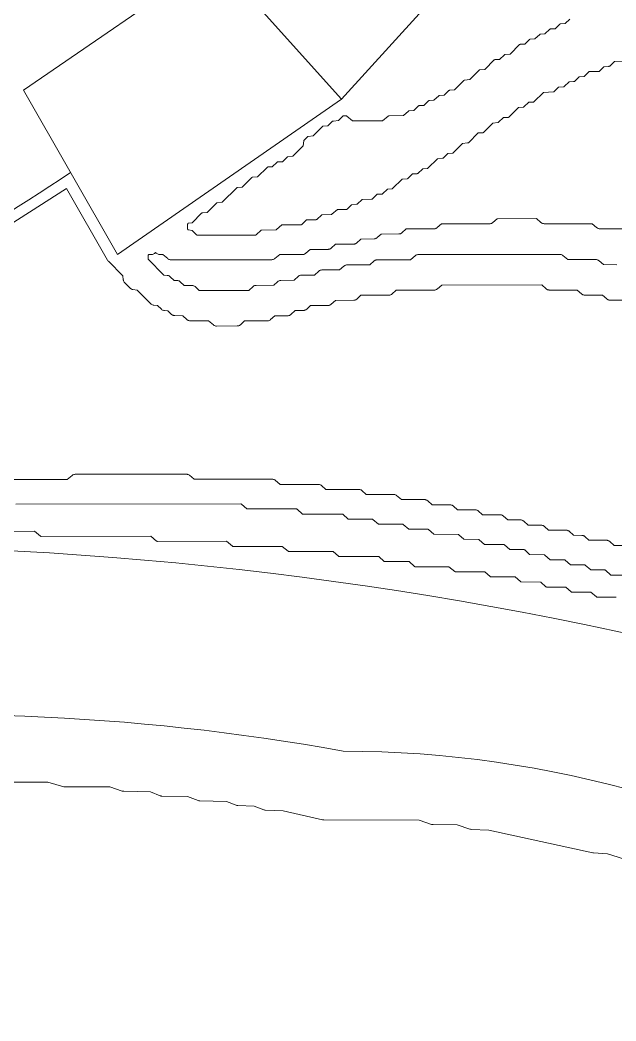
# Model space of a CAD drawing. Header units: inches. Extents: x 36 to 190, y -75 to 56.
# Drawn here: x 168.55 to 171.68, y -15.79 to -10.53 of the extents above; entities that cross this region are included whole.
import ezdxf

# ---------------------------------------------------------------- set-up
doc = ezdxf.new("R2010")
doc.units = ezdxf.units.IN
for name, color, linetype, lineweight in [('01_ORIGINAL_CAD', 7, 'Continuous', 20), ('02_APPROVED_PDF_OUTLINES', 7, 'Continuous', 15), ('03_ADDED_AREAS_SAME_COMPOSITION', 7, 'Continuous', 15)]:
    doc.layers.add(name, color=color, linetype=linetype, lineweight=lineweight)

# ---------------------------------------------------------------- blocks, each defined once
blk = doc.blocks.new('06_WAVES')
at = {"layer": '01_ORIGINAL_CAD'}
for points in [[(60.2903, 39.7397, -0.300089), (65.1799, 32.5384)], [(59.9983, 35.3223), (60.235, 35.0586), (61.8312, 36.8162), (61.9333, 37.4176, -0.214593), (63.5216, 35.6018, 0.212382), (64.1876, 33.5175, -0.642649), (62.1657, 32.1496, 0.132984), (51.6147, 31.858, -0.471407), (50.9129, 32.2446)], [(56.9594, 33.703, 0.056142), (58.8111, 34.6734)], [(53.6498, 30.945, -0.14301), (60.2429, 31.6303, -0.286424), (65.3601, 28.4306), (66.4807, 23.8898, -0.272091), (64.8996, 18.9541), (63.6613, 17.5325)]]:
    blk.add_lwpolyline(points, format="xyb", dxfattribs=at)
blk.add_lwpolyline([(58.564, 35.1056), (59.0582, 34.2414), (60.235, 35.0586), (59.5701, 35.7993), (58.564, 35.1056)], dxfattribs=at)
at = {"layer": '02_APPROVED_PDF_OUTLINES'}
for points in [[(58.5238, 32.9297), (59.7057, 32.9306), (59.7064, 32.9305), (59.707, 32.9304), (59.7076, 32.9303), (59.7082, 32.93), (59.7087, 32.9298), (59.7092, 32.9294), (59.7097, 32.929), (59.7379, 32.904), (59.9978, 32.9039), (59.9984, 32.9039), (59.999, 32.9038), (59.9996, 32.9036), (60.0002, 32.9034), (60.0008, 32.9031), (60.0013, 32.9028), (60.0018, 32.9024), (60.03, 32.8774), (60.2367, 32.8773), (60.2374, 32.8772), (60.238, 32.8771), (60.2386, 32.877), (60.2391, 32.8768), (60.2397, 32.8765), (60.2402, 32.8761), (60.2407, 32.8758), (60.2689, 32.8507), (60.3961, 32.8505), (60.3967, 32.8505), (60.3973, 32.8504), (60.3979, 32.8503), (60.3985, 32.85), (60.399, 32.8498), (60.3995, 32.8494), (60.4, 32.849), (60.4282, 32.824), (60.5554, 32.8238), (60.556, 32.8238), (60.5566, 32.8237), (60.5572, 32.8235), (60.5578, 32.8233), (60.5583, 32.823), (60.5589, 32.8227), (60.5593, 32.8223), (60.5876, 32.7973), (60.6881, 32.7971), (60.6888, 32.7971), (60.6894, 32.797), (60.69, 32.7968), (60.6906, 32.7966), (60.6911, 32.7963), (60.6916, 32.796), (60.6921, 32.7956), (60.7203, 32.7706), (60.8475, 32.7704), (60.848, 32.7703), (60.8486, 32.7703), (60.8491, 32.7701), (60.8497, 32.7699), (60.8502, 32.7697), (60.8507, 32.7694), (60.8511, 32.7691), (60.8516, 32.7687), (60.877, 32.7447), (60.9538, 32.7436), (60.9544, 32.7436), (60.955, 32.7435), (60.9556, 32.7433), (60.9561, 32.7431), (60.9567, 32.7428), (60.9572, 32.7425), (60.9577, 32.7421), (60.9859, 32.7171), (61.0865, 32.7169), (61.0871, 32.7168), (61.0877, 32.7167), (61.0883, 32.7166), (61.0889, 32.7164), (61.0894, 32.7161), (61.0899, 32.7157), (61.0904, 32.7154), (61.1186, 32.6903), (61.1927, 32.6901), (61.1933, 32.6901), (61.1938, 32.69), (61.1944, 32.6899), (61.1949, 32.6897), (61.1954, 32.6894), (61.1959, 32.6892), (61.1964, 32.6888), (61.1968, 32.6885), (61.2222, 32.6644), (61.299, 32.6633), (61.2996, 32.6633), (61.3002, 32.6632), (61.3008, 32.663), (61.3014, 32.6628), (61.3019, 32.6625), (61.3024, 32.6622), (61.3029, 32.6618), (61.3311, 32.6368), (61.4052, 32.6366), (61.4058, 32.6366), (61.4064, 32.6365), (61.407, 32.6363), (61.4076, 32.6361), (61.4081, 32.6358), (61.4086, 32.6355), (61.4091, 32.6351), (61.4373, 32.6101), (61.5114, 32.6098), (61.512, 32.6098), (61.5126, 32.6097), (61.5132, 32.6095), (61.5138, 32.6093), (61.5143, 32.609), (61.5149, 32.6087), (61.5153, 32.6083), (61.5436, 32.5833), (61.6176, 32.5831), (61.6182, 32.583), (61.6188, 32.5829), (61.6194, 32.5828), (61.62, 32.5826), (61.6206, 32.5823), (61.6211, 32.5819), (61.6216, 32.5816), (61.6498, 32.5565), (61.7238, 32.5563)], [(61.7453, 35.2583), (61.6685, 35.2571), (61.6432, 35.2331), (61.6428, 35.2327), (61.6423, 35.2324), (61.6418, 35.2321), (61.6413, 35.2318), (61.6408, 35.2316), (61.6402, 35.2315), (61.6396, 35.2314), (61.6131, 35.229), (61.5903, 35.2063), (61.5899, 35.2059), (61.5894, 35.2056), (61.5889, 35.2053), (61.5884, 35.205), (61.5879, 35.2048), (61.5873, 35.2047), (61.5868, 35.2046), (61.5862, 35.2045), (61.5359, 35.2034), (61.5106, 35.1793), (61.5102, 35.1789), (61.5097, 35.1785), (61.5091, 35.1782), (61.5085, 35.178), (61.508, 35.1778), (61.5074, 35.1777), (61.5068, 35.1776), (61.4829, 35.1766), (61.4576, 35.1524), (61.4571, 35.152), (61.4566, 35.1517), (61.4561, 35.1514), (61.4555, 35.1511), (61.4549, 35.1509), (61.4543, 35.1508), (61.4537, 35.1508), (61.4299, 35.1497), (61.4045, 35.1255), (61.4041, 35.1251), (61.4036, 35.1248), (61.4031, 35.1245), (61.4026, 35.1243), (61.4021, 35.1241), (61.4015, 35.124), (61.4009, 35.1239), (61.3744, 35.1215), (61.3516, 35.0987), (61.3512, 35.0984), (61.3508, 35.098), (61.3503, 35.0977), (61.3498, 35.0975), (61.3493, 35.0973), (61.3487, 35.0971), (61.3482, 35.097), (61.3477, 35.097), (61.2948, 35.0945), (61.2455, 35.045), (61.2451, 35.0446), (61.2447, 35.0443), (61.2442, 35.044), (61.2437, 35.0437), (61.2432, 35.0435), (61.2427, 35.0434), (61.2421, 35.0433), (61.2416, 35.0432), (61.2177, 35.0422), (61.1924, 35.018), (61.1919, 35.0176), (61.1914, 35.0173), (61.1909, 35.017), (61.1903, 35.0167), (61.1897, 35.0165), (61.1891, 35.0164), (61.1885, 35.0164), (61.1648, 35.0153), (61.1129, 34.9643), (61.1125, 34.9639), (61.112, 34.9635), (61.1114, 34.9632), (61.1108, 34.963), (61.1102, 34.9628), (61.1096, 34.9627), (61.109, 34.9626), (61.0852, 34.9615), (61.0598, 34.9374), (61.0594, 34.937), (61.0589, 34.9367), (61.0584, 34.9364), (61.0579, 34.9362), (61.0574, 34.936), (61.0568, 34.9358), (61.0562, 34.9358), (61.0297, 34.9334), (60.9804, 34.8838), (60.98, 34.8834), (60.9796, 34.883), (60.9791, 34.8828), (60.9786, 34.8825), (60.9781, 34.8823), (60.9775, 34.8821), (60.977, 34.882), (60.9764, 34.882), (60.9527, 34.8809), (60.9008, 34.83), (60.9004, 34.8296), (60.8999, 34.8292), (60.8994, 34.8289), (60.8989, 34.8287), (60.8983, 34.8285), (60.8977, 34.8284), (60.8972, 34.8283), (60.8707, 34.8259), (60.8213, 34.7763), (60.8209, 34.7759), (60.8205, 34.7756), (60.82, 34.7753), (60.8195, 34.775), (60.819, 34.7748), (60.8185, 34.7747), (60.8179, 34.7746), (60.8174, 34.7745), (60.7935, 34.7734), (60.7682, 34.7493), (60.7678, 34.7489), (60.7673, 34.7486), (60.7668, 34.7483), (60.7663, 34.7481), (60.7657, 34.7479), (60.7652, 34.7477), (60.7646, 34.7477), (60.7381, 34.7453), (60.6888, 34.6957), (60.6884, 34.6953), (60.6879, 34.6949), (60.6875, 34.6947), (60.687, 34.6944), (60.6864, 34.6942), (60.6859, 34.694), (60.6854, 34.6939), (60.6848, 34.6939), (60.661, 34.6928), (60.6356, 34.6687), (60.6352, 34.6683), (60.6347, 34.6679), (60.6341, 34.6676), (60.6336, 34.6674), (60.633, 34.6672), (60.6324, 34.6671), (60.6318, 34.667), (60.6079, 34.6659), (60.5826, 34.6418), (60.5822, 34.6414), (60.5817, 34.6411), (60.5812, 34.6408), (60.5807, 34.6406), (60.5801, 34.6404), (60.5796, 34.6402), (60.579, 34.6402), (60.5525, 34.6378), (60.5032, 34.5882), (60.5028, 34.5878), (60.5023, 34.5874), (60.5018, 34.5872), (60.5013, 34.5869), (60.5008, 34.5867), (60.5003, 34.5865), (60.4997, 34.5864), (60.4992, 34.5864), (60.4754, 34.5853), (60.45, 34.5612), (60.4496, 34.5608), (60.4491, 34.5604), (60.4485, 34.5601), (60.448, 34.5599), (60.4474, 34.5597), (60.4468, 34.5596), (60.4462, 34.5595), (60.4223, 34.5584), (60.397, 34.5343), (60.3966, 34.5339), (60.3961, 34.5336), (60.3956, 34.5333), (60.3951, 34.5331), (60.3946, 34.5329), (60.3941, 34.5328), (60.3935, 34.5327), (60.393, 34.5326), (60.3427, 34.5315), (60.3174, 34.5074), (60.317, 34.507), (60.3165, 34.5067), (60.316, 34.5064), (60.3155, 34.5062), (60.3149, 34.506), (60.3144, 34.5058), (60.3138, 34.5058), (60.2873, 34.5034), (60.2645, 34.4806), (60.264, 34.4802), (60.2636, 34.4799), (60.2631, 34.4796), (60.2625, 34.4793), (60.262, 34.4791), (60.2614, 34.479), (60.2608, 34.4789), (60.2603, 34.4789), (60.2128, 34.4785), (60.1846, 34.4535), (60.1842, 34.4531), (60.1837, 34.4528), (60.1831, 34.4525), (60.1826, 34.4523), (60.182, 34.4521), (60.1814, 34.452), (60.1808, 34.452), (60.1305, 34.4508), (60.1052, 34.4267), (60.1048, 34.4263), (60.1043, 34.426), (60.1039, 34.4257), (60.1034, 34.4255), (60.1028, 34.4253), (60.1023, 34.4252), (60.1018, 34.4251), (60.1012, 34.4251), (60.0509, 34.4239), (60.0256, 34.3998), (60.0252, 34.3994), (60.0247, 34.3991), (60.0242, 34.3988), (60.0237, 34.3986), (60.0232, 34.3984), (60.0226, 34.3983), (60.0221, 34.3982), (60.0215, 34.3982), (59.9209, 34.3978), (59.8928, 34.3727), (59.8923, 34.3724), (59.8918, 34.372), (59.8913, 34.3717), (59.8907, 34.3715), (59.8901, 34.3714), (59.8895, 34.3713), (59.8889, 34.3712), (59.8121, 34.37), (59.7868, 34.3459), (59.7864, 34.3456), (59.7859, 34.3452), (59.7854, 34.345), (59.7849, 34.3447), (59.7844, 34.3445), (59.7838, 34.3444), (59.7833, 34.3443), (59.7827, 34.3443), (59.4767, 34.3441), (59.4761, 34.3441), (59.4755, 34.3442), (59.4749, 34.3443), (59.4744, 34.3445), (59.4739, 34.3448), (59.4734, 34.3451), (59.4729, 34.3454), (59.4725, 34.3458), (59.4494, 34.3686), (59.4315, 34.3709), (59.4309, 34.371), (59.4304, 34.3712), (59.4298, 34.3714), (59.4293, 34.3716), (59.4288, 34.3719), (59.4284, 34.3723), (59.428, 34.3727), (59.4276, 34.3731), (59.4272, 34.3736), (59.4269, 34.3741), (59.4267, 34.3746), (59.4265, 34.3752), (59.4264, 34.3757), (59.4263, 34.3763), (59.4263, 34.3769), (59.4262, 34.4005), (59.4262, 34.4011), (59.4263, 34.4017), (59.4265, 34.4022), (59.4267, 34.4028), (59.4269, 34.4033), (59.4272, 34.4038), (59.4275, 34.4043), (59.4279, 34.4047), (59.4283, 34.4051), (59.4288, 34.4055), (59.4293, 34.4058), (59.4298, 34.406), (59.4303, 34.4062), (59.4309, 34.4064), (59.4314, 34.4065), (59.4493, 34.4088), (59.4987, 34.4585), (59.4992, 34.4589), (59.4997, 34.4593), (59.5002, 34.4596), (59.5007, 34.4598), (59.5013, 34.46), (59.5019, 34.4602), (59.5025, 34.4603), (59.5289, 34.4627), (59.5783, 34.5123), (59.5787, 34.5127), (59.5792, 34.513), (59.5797, 34.5133), (59.5803, 34.5136), (59.5808, 34.5138), (59.5814, 34.5139), (59.582, 34.514), (59.6085, 34.5164), (59.6843, 34.5928), (59.6847, 34.5932), (59.6851, 34.5936), (59.6856, 34.5939), (59.6861, 34.5941), (59.6866, 34.5943), (59.6872, 34.5945), (59.6877, 34.5946), (59.6883, 34.5946), (59.712, 34.5957), (59.7639, 34.6466), (59.7643, 34.647), (59.7648, 34.6474), (59.7653, 34.6477), (59.7658, 34.6479), (59.7664, 34.6481), (59.767, 34.6483), (59.7675, 34.6483), (59.794, 34.6507), (59.8434, 34.7003), (59.8438, 34.7007), (59.8442, 34.701), (59.8447, 34.7013), (59.8452, 34.7016), (59.8457, 34.7018), (59.8462, 34.7019), (59.8468, 34.702), (59.8473, 34.7021), (59.8712, 34.7032), (59.8965, 34.7273), (59.897, 34.7277), (59.8975, 34.7281), (59.898, 34.7284), (59.8986, 34.7286), (59.8992, 34.7288), (59.8998, 34.7289), (59.9004, 34.729), (59.9242, 34.7301), (59.9496, 34.7542), (59.95, 34.7546), (59.9505, 34.7549), (59.951, 34.7552), (59.9515, 34.7554), (59.952, 34.7556), (59.9526, 34.7558), (59.9531, 34.7558), (59.9796, 34.7582), (60.0337, 34.813), (60.0359, 34.8398), (60.036, 34.8404), (60.0361, 34.841), (60.0363, 34.8415), (60.0366, 34.8421), (60.0369, 34.8426), (60.0372, 34.8431), (60.0376, 34.8435), (60.0554, 34.8615), (60.0558, 34.8619), (60.0563, 34.8623), (60.0568, 34.8626), (60.0574, 34.8628), (60.0579, 34.863), (60.0585, 34.8632), (60.0591, 34.8633), (60.0856, 34.8657), (60.1349, 34.9153), (60.1353, 34.9156), (60.1358, 34.916), (60.1363, 34.9163), (60.1368, 34.9165), (60.1373, 34.9167), (60.1378, 34.9169), (60.1384, 34.917), (60.1389, 34.917), (60.1627, 34.9181), (60.1881, 34.9423), (60.1885, 34.9426), (60.189, 34.943), (60.1895, 34.9433), (60.19, 34.9435), (60.1906, 34.9437), (60.1911, 34.9438), (60.1917, 34.9439), (60.2182, 34.9463), (60.241, 34.9691), (60.2415, 34.9694), (60.2419, 34.9698), (60.2424, 34.9701), (60.243, 34.9703), (60.2435, 34.9705), (60.2441, 34.9707), (60.2447, 34.9708), (60.2453, 34.9708), (60.2593, 34.9708), (60.2599, 34.9708), (60.2605, 34.9707), (60.2611, 34.9705), (60.2617, 34.9703), (60.2623, 34.97), (60.2628, 34.9697), (60.2633, 34.9693), (60.2915, 34.9443), (60.4493, 34.9441), (60.4804, 34.9696), (60.4808, 34.97), (60.4813, 34.9703), (60.4818, 34.9705), (60.4824, 34.9707), (60.4829, 34.9709), (60.4835, 34.9709), (60.4841, 34.971), (60.5609, 34.9722), (60.5862, 34.9962), (60.5866, 34.9966), (60.5871, 34.997), (60.5877, 34.9973), (60.5882, 34.9975), (60.5888, 34.9977), (60.5894, 34.9978), (60.59, 34.9979), (60.6138, 34.999), (60.6392, 35.0231), (60.6397, 35.0235), (60.6402, 35.0239), (60.6407, 35.0242), (60.6413, 35.0244), (60.6418, 35.0246), (60.6424, 35.0247), (60.6431, 35.0248), (60.6669, 35.0259), (60.6922, 35.05), (60.6927, 35.0504), (60.6932, 35.0508), (60.6937, 35.0511), (60.6943, 35.0513), (60.6949, 35.0515), (60.6955, 35.0516), (60.6961, 35.0517), (60.7199, 35.0527), (60.7453, 35.0769), (60.7457, 35.0773), (60.7462, 35.0776), (60.7468, 35.0779), (60.7473, 35.0782), (60.7479, 35.0784), (60.7485, 35.0785), (60.7491, 35.0785), (60.773, 35.0796), (60.7983, 35.1038), (60.7987, 35.1041), (60.7992, 35.1045), (60.7997, 35.1048), (60.8002, 35.105), (60.8008, 35.1052), (60.8013, 35.1053), (60.8019, 35.1054), (60.8284, 35.1078), (60.8777, 35.1574), (60.8782, 35.1578), (60.8786, 35.1581), (60.8792, 35.1585), (60.8797, 35.1587), (60.8803, 35.1589), (60.8808, 35.1591), (60.8814, 35.1591), (60.9079, 35.1615), (60.9573, 35.2111), (60.9577, 35.2115), (60.9582, 35.2119), (60.9587, 35.2122), (60.9592, 35.2124), (60.9598, 35.2126), (60.9604, 35.2128), (60.961, 35.2129), (60.9875, 35.2153), (61.0368, 35.2649), (61.0372, 35.2652), (61.0376, 35.2656), (61.0381, 35.2659), (61.0386, 35.2661), (61.0391, 35.2663), (61.0397, 35.2665), (61.0402, 35.2666), (61.0408, 35.2666), (61.0646, 35.2677), (61.0899, 35.2919), (61.0904, 35.2922), (61.0908, 35.2926), (61.0913, 35.2929), (61.0919, 35.2931), (61.0924, 35.2933), (61.093, 35.2934), (61.0935, 35.2935), (61.12, 35.2959), (61.1693, 35.3455), (61.1698, 35.3459), (61.1702, 35.3462), (61.1707, 35.3465), (61.1712, 35.3467), (61.1717, 35.3469), (61.1722, 35.3471), (61.1728, 35.3472), (61.1733, 35.3473), (61.1971, 35.3483), (61.2225, 35.3725), (61.223, 35.3729), (61.2235, 35.3732), (61.224, 35.3735), (61.2246, 35.3738), (61.2252, 35.374), (61.2258, 35.3741), (61.2264, 35.3741), (61.2502, 35.3752), (61.2755, 35.3994), (61.276, 35.3998), (61.2765, 35.4001), (61.277, 35.4004), (61.2776, 35.4006), (61.2782, 35.4008), (61.2788, 35.401), (61.2794, 35.401), (61.3032, 35.4021), (61.3286, 35.4262), (61.329, 35.4266), (61.3295, 35.427), (61.3301, 35.4273), (61.3306, 35.4275), (61.3312, 35.4277), (61.3318, 35.4278), (61.3324, 35.4279), (61.3563, 35.429), (61.3816, 35.4531), (61.3821, 35.4535), (61.3826, 35.4539), (61.3831, 35.4542), (61.3837, 35.4544), (61.3843, 35.4546), (61.3849, 35.4547), (61.3855, 35.4548), (61.4093, 35.4558), (61.4347, 35.48)], [(61.6779, 32.4398), (61.5773, 32.44), (61.5767, 32.44), (61.5761, 32.4401), (61.5755, 32.4403), (61.5749, 32.4405), (61.5743, 32.4408), (61.5738, 32.4411), (61.5733, 32.4415), (61.5451, 32.4665), (61.4445, 32.4667), (61.4439, 32.4668), (61.4433, 32.4669), (61.4427, 32.467), (61.4421, 32.4672), (61.4416, 32.4675), (61.441, 32.4679), (61.4405, 32.4682), (61.4123, 32.4933), (61.3117, 32.4935), (61.3112, 32.4935), (61.3106, 32.4936), (61.3101, 32.4937), (61.3095, 32.4939), (61.309, 32.4941), (61.3085, 32.4944), (61.3081, 32.4947), (61.3076, 32.4951), (61.2823, 32.5192), (61.1789, 32.5202), (61.1783, 32.5203), (61.1777, 32.5204), (61.1771, 32.5205), (61.1765, 32.5207), (61.176, 32.521), (61.1755, 32.5213), (61.175, 32.5217), (61.1468, 32.5467), (61.0197, 32.5469), (61.019, 32.547), (61.0184, 32.5471), (61.0178, 32.5472), (61.0172, 32.5474), (61.0167, 32.5477), (61.0162, 32.5481), (61.0157, 32.5484), (60.9875, 32.5735), (60.8338, 32.5736), (60.8332, 32.5737), (60.8326, 32.5738), (60.8321, 32.5739), (60.8315, 32.5741), (60.831, 32.5743), (60.8305, 32.5746), (60.83, 32.575), (60.7988, 32.6004), (60.6214, 32.6003), (60.6208, 32.6003), (60.6202, 32.6004), (60.6196, 32.6006), (60.619, 32.6008), (60.6184, 32.6011), (60.6179, 32.6014), (60.6174, 32.6018), (60.5892, 32.6268), (60.4621, 32.627), (60.4615, 32.6271), (60.4608, 32.6272), (60.4602, 32.6273), (60.4597, 32.6275), (60.4591, 32.6278), (60.4586, 32.6282), (60.4581, 32.6285), (60.4299, 32.6536), (60.2231, 32.6537), (60.2225, 32.6537), (60.2219, 32.6538), (60.2213, 32.654), (60.2207, 32.6542), (60.2202, 32.6545), (60.2196, 32.6548), (60.2192, 32.6552), (60.1909, 32.6802), (59.9576, 32.6803), (59.9571, 32.6804), (59.9565, 32.6805), (59.9559, 32.6806), (59.9554, 32.6808), (59.9548, 32.681), (59.9543, 32.6813), (59.9538, 32.6817), (59.9227, 32.7072), (59.6656, 32.707), (59.665, 32.707), (59.6644, 32.7071), (59.6639, 32.7072), (59.6633, 32.7074), (59.6628, 32.7077), (59.6623, 32.708), (59.6618, 32.7083), (59.6306, 32.7338), (59.2674, 32.7335), (59.2668, 32.7335), (59.2662, 32.7336), (59.2657, 32.7338), (59.2651, 32.734), (59.2646, 32.7342), (59.2641, 32.7345), (59.2636, 32.7349), (59.2324, 32.7603), (58.6568, 32.7599), (58.6562, 32.7599), (58.6557, 32.76), (58.6551, 32.7601), (58.6545, 32.7603), (58.654, 32.7606), (58.6535, 32.7609), (58.653, 32.7612), (58.6218, 32.7867), (57.6971, 32.786)], [(58.3997, 34.3405), (58.7903, 34.589), (59.0061, 34.2116), (59.008, 34.2089), (59.0101, 34.2064), (59.0866, 34.1295), (59.0884, 34.1096), (59.0889, 34.1062), (59.0899, 34.1029), (59.0913, 34.0998), (59.0932, 34.0969), (59.0954, 34.0943), (59.1238, 34.0652), (59.1263, 34.063), (59.129, 34.0612), (59.1319, 34.0597), (59.135, 34.0586), (59.1382, 34.0579), (59.1608, 34.0547), (59.2326, 33.9827), (59.2352, 33.9804), (59.2382, 33.9785), (59.2413, 33.977), (59.2447, 33.976), (59.2481, 33.9755), (59.2681, 33.9737), (59.2889, 33.954), (59.2916, 33.9518), (59.2947, 33.9499), (59.298, 33.9485), (59.3014, 33.9476), (59.305, 33.9472), (59.3217, 33.9465), (59.342, 33.9272), (59.3444, 33.9253), (59.3469, 33.9236), (59.3497, 33.9222), (59.3526, 33.9213), (59.3556, 33.9206), (59.3587, 33.9204), (59.4016, 33.9195), (59.4217, 33.9004), (59.4241, 33.8984), (59.4267, 33.8968), (59.4295, 33.8954), (59.4325, 33.8944), (59.4355, 33.8938), (59.4386, 33.8936), (59.5356, 33.8926), (59.5616, 33.8713), (59.5644, 33.8693), (59.5675, 33.8678), (59.5707, 33.8666), (59.5741, 33.8659), (59.5775, 33.8657), (59.6866, 33.8661), (59.6897, 33.8663), (59.6926, 33.8668), (59.6955, 33.8677), (59.6982, 33.869), (59.7008, 33.8705), (59.7032, 33.8724), (59.7259, 33.8927), (59.8459, 33.893), (59.8489, 33.8932), (59.8518, 33.8938), (59.8547, 33.8947), (59.8575, 33.8959), (59.86, 33.8975), (59.8624, 33.8994), (59.8852, 33.9196), (59.952, 33.92), (59.955, 33.9201), (59.958, 33.9207), (59.9609, 33.9216), (59.9636, 33.9229), (59.9662, 33.9244), (59.9685, 33.9263), (59.9915, 33.9467), (60.0349, 33.9477), (60.038, 33.948), (60.041, 33.9486), (60.0439, 33.9496), (60.0466, 33.951), (60.0492, 33.9526), (60.0516, 33.9546), (60.0713, 33.9735), (60.1642, 33.9738), (60.1673, 33.974), (60.1702, 33.9745), (60.1731, 33.9754), (60.1758, 33.9767), (60.1784, 33.9783), (60.1808, 33.9801), (60.2036, 34.0005), (60.3, 34.0016), (60.3031, 34.0018), (60.3061, 34.0024), (60.3091, 34.0034), (60.3119, 34.0048), (60.3145, 34.0065), (60.3169, 34.0085), (60.3367, 34.0273), (60.4827, 34.0277), (60.4857, 34.0279), (60.4886, 34.0285), (60.4915, 34.0294), (60.4943, 34.0306), (60.4968, 34.0322), (60.4992, 34.034), (60.5219, 34.0543), (60.7215, 34.0547), (60.7245, 34.0549), (60.7275, 34.0555), (60.7304, 34.0564), (60.7331, 34.0576), (60.7357, 34.0592), (60.7381, 34.0611), (60.7608, 34.0813), (61.2867, 34.0817), (61.3095, 34.0615), (61.3118, 34.0596), (61.3144, 34.0581), (61.3172, 34.0568), (61.3201, 34.0559), (61.323, 34.0554), (61.326, 34.0552), (61.4725, 34.055), (61.4953, 34.0348), (61.4977, 34.0329), (61.5003, 34.0314), (61.503, 34.0301), (61.5059, 34.0292), (61.5089, 34.0287), (61.5119, 34.0285), (61.6053, 34.0283), (61.6281, 34.008), (61.6305, 34.0062), (61.6331, 34.0046), (61.6358, 34.0034), (61.6387, 34.0025), (61.6416, 34.0019), (61.6446, 34.0017), (61.7376, 34.0015)], [(61.7329, 32.7124), (61.666, 32.7126), (61.6432, 32.7328), (61.6408, 32.7347), (61.6382, 32.7363), (61.6355, 32.7375), (61.6326, 32.7384), (61.6296, 32.739), (61.6266, 32.7391), (61.5337, 32.7393), (61.5138, 32.7582), (61.5115, 32.7601), (61.5089, 32.7618), (61.5061, 32.7631), (61.5032, 32.7641), (61.5002, 32.7648), (61.4972, 32.765), (61.4537, 32.7659), (61.4307, 32.7864), (61.4283, 32.7882), (61.4258, 32.7898), (61.423, 32.791), (61.4201, 32.7919), (61.4172, 32.7925), (61.4142, 32.7927), (61.3212, 32.7929), (61.3014, 32.8117), (61.299, 32.8137), (61.2964, 32.8154), (61.2936, 32.8167), (61.2906, 32.8177), (61.2876, 32.8183), (61.2845, 32.8185), (61.2147, 32.8195), (61.1917, 32.8399), (61.1893, 32.8417), (61.1868, 32.8433), (61.184, 32.8445), (61.1811, 32.8454), (61.1782, 32.846), (61.1752, 32.8462), (61.1083, 32.8464), (61.0855, 32.8666), (61.0831, 32.8685), (61.0805, 32.87), (61.0778, 32.8713), (61.0749, 32.8722), (61.0719, 32.8727), (61.0689, 32.8729), (60.9755, 32.8731), (60.9527, 32.8934), (60.9503, 32.8952), (60.9478, 32.8968), (60.945, 32.898), (60.9421, 32.8989), (60.9392, 32.8995), (60.9362, 32.8997), (60.8432, 32.8999), (60.8234, 32.9187), (60.821, 32.9207), (60.8184, 32.9224), (60.8155, 32.9237), (60.8126, 32.9247), (60.8095, 32.9253), (60.8064, 32.9255), (60.7101, 32.9265), (60.6872, 32.9468), (60.6848, 32.9487), (60.6822, 32.9503), (60.6795, 32.9515), (60.6766, 32.9524), (60.6736, 32.953), (60.6706, 32.9531), (60.5501, 32.9533), (60.5241, 32.9745), (60.5213, 32.9765), (60.5183, 32.9781), (60.5151, 32.9792), (60.5117, 32.9799), (60.5083, 32.9802), (60.3648, 32.98), (60.342, 33.0003), (60.3396, 33.0021), (60.337, 33.0037), (60.3343, 33.0049), (60.3314, 33.0058), (60.3284, 33.0064), (60.3254, 33.0066), (60.1524, 33.0067), (60.1296, 33.0269), (60.1272, 33.0288), (60.1246, 33.0304), (60.1219, 33.0316), (60.119, 33.0325), (60.116, 33.0331), (60.113, 33.0332), (59.9129, 33.0334), (59.8869, 33.0546), (59.8841, 33.0565), (59.8811, 33.0581), (59.8778, 33.0593), (59.8745, 33.06), (59.8711, 33.0602), (59.4615, 33.0599), (59.4356, 33.0811), (59.4328, 33.083), (59.4298, 33.0846), (59.4265, 33.0858), (59.4232, 33.0865), (59.4198, 33.0867), (58.8358, 33.0863), (58.8324, 33.086), (58.829, 33.0853), (58.8258, 33.0842), (58.8227, 33.0826), (58.82, 33.0806), (58.7941, 33.0594), (58.3315, 33.059)], [(61.6801, 34.1877), (61.6102, 34.1886), (61.5873, 34.209), (61.5849, 34.2109), (61.5823, 34.2124), (61.5796, 34.2137), (61.5767, 34.2146), (61.5737, 34.2151), (61.5707, 34.2153), (61.4236, 34.2155), (61.3977, 34.2367), (61.3949, 34.2386), (61.3918, 34.2402), (61.3886, 34.2414), (61.3853, 34.2421), (61.3818, 34.2423), (60.6386, 34.2417), (60.6352, 34.2415), (60.6318, 34.2408), (60.6286, 34.2396), (60.6256, 34.2381), (60.6228, 34.2361), (60.5969, 34.2148), (60.4233, 34.2144), (60.4203, 34.2142), (60.4173, 34.2137), (60.4144, 34.2128), (60.4117, 34.2115), (60.4091, 34.21), (60.4067, 34.2081), (60.384, 34.1878), (60.2641, 34.1875), (60.2611, 34.1873), (60.2581, 34.1867), (60.2552, 34.1858), (60.2525, 34.1846), (60.2499, 34.183), (60.2475, 34.1811), (60.2248, 34.1609), (60.1314, 34.1605), (60.1284, 34.1603), (60.1254, 34.1598), (60.1225, 34.1589), (60.1198, 34.1576), (60.1172, 34.1561), (60.1149, 34.1542), (60.0921, 34.1339), (60.0252, 34.1336), (60.0222, 34.1334), (60.0193, 34.1329), (60.0164, 34.132), (60.0137, 34.1307), (60.0111, 34.1291), (60.0087, 34.1273), (59.9859, 34.1069), (59.916, 34.1058), (59.9129, 34.1056), (59.9099, 34.105), (59.9069, 34.104), (59.9041, 34.1026), (59.9015, 34.1009), (59.8992, 34.0989), (59.8794, 34.0801), (59.7865, 34.0798), (59.7835, 34.0796), (59.7805, 34.079), (59.7776, 34.0781), (59.7749, 34.0769), (59.7723, 34.0753), (59.7699, 34.0734), (59.7472, 34.0532), (59.4872, 34.053), (59.4674, 34.0718), (59.4651, 34.0738), (59.4625, 34.0754), (59.4597, 34.0768), (59.4568, 34.0778), (59.4538, 34.0784), (59.4507, 34.0786), (59.4078, 34.0796), (59.3877, 34.0986), (59.385, 34.1008), (59.3819, 34.1027), (59.3786, 34.1041), (59.3752, 34.105), (59.3716, 34.1054), (59.3549, 34.1061), (59.3346, 34.1254), (59.3318, 34.1276), (59.3288, 34.1295), (59.3255, 34.1309), (59.322, 34.1318), (59.3185, 34.1322), (59.3022, 34.1329), (59.2187, 34.2171), (59.2186, 34.2379), (59.2223, 34.2417), (59.2386, 34.2424), (59.2421, 34.2428), (59.2455, 34.2437), (59.2487, 34.2451), (59.2518, 34.2469), (59.2545, 34.2491), (59.2582, 34.2526), (59.2619, 34.2491), (59.2647, 34.2469), (59.2677, 34.2451), (59.271, 34.2437), (59.2744, 34.2428), (59.2779, 34.2424), (59.2956, 34.2416), (59.3221, 34.2201), (59.3249, 34.2181), (59.3279, 34.2165), (59.3311, 34.2154), (59.3345, 34.2147), (59.3379, 34.2144), (59.8688, 34.2148), (59.8722, 34.2151), (59.8756, 34.2158), (59.8788, 34.2169), (59.8818, 34.2185), (59.8846, 34.2205), (59.9105, 34.2417), (60.031, 34.2421), (60.034, 34.2423), (60.037, 34.2428), (60.0399, 34.2437), (60.0426, 34.245), (60.0452, 34.2466), (60.0476, 34.2484), (60.0703, 34.2687), (60.1637, 34.269), (60.1667, 34.2692), (60.1697, 34.2698), (60.1725, 34.2707), (60.1753, 34.2719), (60.1779, 34.2735), (60.1802, 34.2754), (60.203, 34.2956), (60.2964, 34.296), (60.2994, 34.2962), (60.3023, 34.2967), (60.3052, 34.2976), (60.308, 34.2989), (60.3105, 34.3004), (60.3129, 34.3023), (60.3358, 34.3227), (60.4056, 34.3238), (60.4087, 34.324), (60.4117, 34.3246), (60.4147, 34.3256), (60.4175, 34.327), (60.4201, 34.3287), (60.4225, 34.3307), (60.4422, 34.3495), (60.5352, 34.3498), (60.5382, 34.35), (60.5411, 34.3506), (60.544, 34.3515), (60.5467, 34.3527), (60.5493, 34.3543), (60.5517, 34.3562), (60.5744, 34.3764), (60.7209, 34.3768), (60.7239, 34.377), (60.7269, 34.3776), (60.7298, 34.3785), (60.7325, 34.3797), (60.7351, 34.3813), (60.7375, 34.3831), (60.7602, 34.4034), (61.0128, 34.4039), (61.0158, 34.4041), (61.0188, 34.4046), (61.0217, 34.4055), (61.0244, 34.4068), (61.027, 34.4083), (61.0294, 34.4102), (61.0521, 34.4304), (61.2595, 34.4306), (61.2823, 34.4104), (61.2846, 34.4085), (61.2872, 34.407), (61.29, 34.4057), (61.2929, 34.4048), (61.2958, 34.4043), (61.2988, 34.4041), (61.5515, 34.404), (61.5743, 34.3838), (61.5767, 34.3819), (61.5793, 34.3803), (61.582, 34.3791), (61.5849, 34.3782), (61.5878, 34.3776), (61.5909, 34.3775), (61.7108, 34.3773)]]:
    blk.add_lwpolyline(points, dxfattribs=at)
at = {"layer": '03_ADDED_AREAS_SAME_COMPOSITION'}
blk.add_lwpolyline([(57.9455, 31.4674), (58.6928, 31.4674), (58.7762, 31.4435), (58.7796, 31.4428), (58.783, 31.4425), (59.0172, 31.4424), (59.0831, 31.4205), (59.0867, 31.4196), (59.0904, 31.4192), (59.2309, 31.4157), (59.2819, 31.3959), (59.2847, 31.395), (59.2876, 31.3944), (59.2905, 31.3942), (59.4263, 31.3917), (59.4822, 31.3708), (59.4849, 31.37), (59.4876, 31.3694), (59.4904, 31.3692), (59.6309, 31.3657), (59.6819, 31.3459), (59.6846, 31.345), (59.6874, 31.3445), (59.6902, 31.3442), (59.776, 31.3417), (59.8261, 31.3221), (59.8287, 31.3212), (59.8315, 31.3206), (59.8342, 31.3204), (59.9278, 31.3167), (60.1355, 31.2698), (60.1382, 31.2694), (60.1409, 31.2692), (60.6422, 31.2674), (60.7081, 31.2455), (60.7118, 31.2445), (60.7156, 31.2442), (60.8421, 31.2424), (60.9081, 31.2205), (60.9115, 31.2196), (60.915, 31.2192), (61.0077, 31.2157), (61.5549, 31.0959), (61.5587, 31.0954), (61.6312, 31.0908), (62.101, 30.9431)], dxfattribs=at)

msp = doc.modelspace()

# ---------------------------------------------------------------- block references
msp.add_blockref('06_WAVES', (110, -46))

doc.saveas('drawing.dxf')
